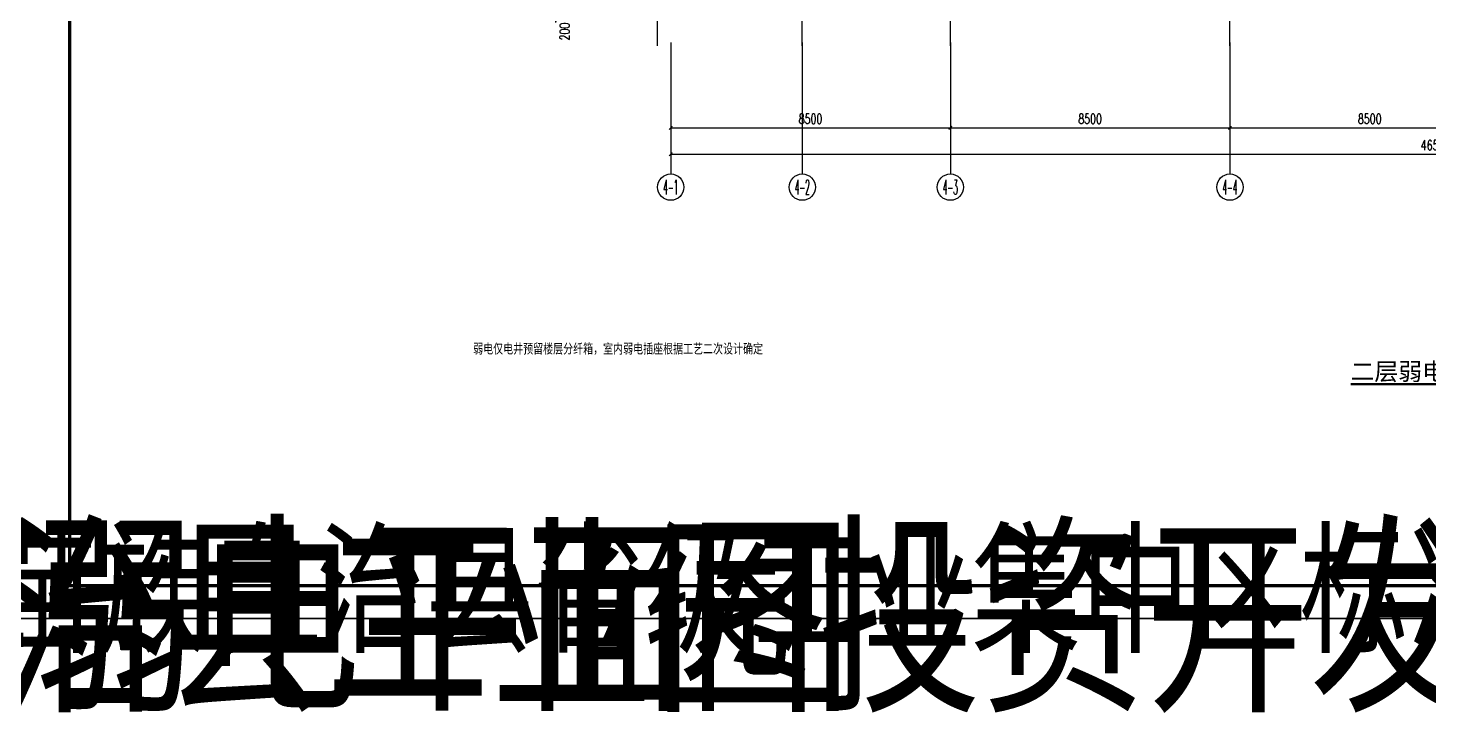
# Model space of a CAD drawing. Extents: x -124594 to 516503, y -3148 to 203159.
# Drawn here: x 82620 to 125208, y -3148 to 17676 of the extents above; entities that cross this region are included whole.
import ezdxf
from ezdxf.enums import TextEntityAlignment as Align

# ---------------------------------------------------------------- set-up
doc = ezdxf.new("R2018")
doc.units = 0
doc.header["$LTSCALE"] = 1000
doc.header["$MEASUREMENT"] = 0
doc.linetypes.add('DOTE', pattern=[2.42, 2, -0.2, 0.02, -0.2])
for name, color, linetype in [('AXIS', 3, 'Continuous'), ('AXIS_TEXT', 7, 'Continuous'), ('J-AXIS-轴线', 1, 'DOTE'), ('PUB_TITLE', 4, 'Continuous'), ('TEL_SYMB', 3, 'Continuous'), ('TEL_TEXT', 7, 'Continuous'), ('图签目录', 255, 'Continuous'), ('打印框线', 7, 'Continuous'), ('标准打印框线2025-06-19-05-44', 7, 'Continuous')]:
    doc.layers.add(name, color=color, linetype=linetype)
doc.layers.add('建筑底图', color=8, linetype='Continuous', lineweight=5)
doc.styles.add('_TCH_AXIS', font='COMPLEX', dxfattribs={"bigfont": 'GBCBIG'})
doc.styles.add('_TCH_DIM', font='SIMPLEX', dxfattribs={"bigfont": 'GBCBIG'})
doc.styles.add('_TCH_DIM_T3', font='SIMPLEX', dxfattribs={"width": 0.705882, "bigfont": 'GBCBIG'})
doc.styles.add('COMPLEX', font='COMPLEX')
doc.styles.get("Standard").update_dxf_attribs({"font": 'gbenor.shx', "bigfont": 'gbcbig.shx'})
doc.styles.add('宋体', font='宋体.ttf')
doc.dimstyles.new('_TCH_ARCH&&100', dxfattribs={"dimtxt": 297.5, "dimasz": 100, "dimexe": 250, "dimexo": 300, "dimgap": 126.25, "dimtad": 1, "dimdec": 0, "dimzin": 0, "dimdsep": 46, "dimtxsty": '_TCH_DIM_T3', "dimblk": 'ARCHTICK', "dimcen": 0.09, "dimclrt": 7, "dimazin": 2, "dimtfac": 1, "dimtdec": 0, "dimtix": 1, "dimtmove": 2, "dimatfit": 3, "dimfxl": 1, "dimtolj": 1, "dimtzin": 0, "dimarcsym": 0})

# ---------------------------------------------------------------- blocks, each defined once
blk = doc.blocks.new('_AXISO')
blk.add_circle((0, 0), 0.5)
at = {"layer": 'AXIS_TEXT', "style": 'COMPLEX', "width": 1.041667}
blk.add_attdef('A', text='', height=0.56, dxfattribs=at).set_placement((-0.25, -0.28), (0.25, -0.28), align=Align.FIT)
blk = doc.blocks.new('_ArchTick')
at = {"color": 0, "linetype": 'ByBlock', "const_width": 0.4}
blk.add_lwpolyline([(-0.5, -0.5), (0.5, 0.5)], dxfattribs=at)
blk = doc.blocks.new('*D153')
at = {"layer": 'AXIS', "color": 0, "lineweight": -2, "transparency": 16777216}
for p, q in [((102158, 93491), (102158, 90241)), ((148658, 93491), (148658, 90241)), ((102158, 90491), (148658, 90491))]:
    blk.add_line(p, q, dxfattribs=at)
at = {"layer": 'Defpoints', "color": 0, "transparency": 16777216}
for p in [(102158, 93791), (148658, 93791), (148658, 90491)]:
    blk.add_point(p, dxfattribs=at)
at = {"layer": 'AXIS', "color": 0, "lineweight": -2, "transparency": 16777216, "xscale": 100, "yscale": 100, "zscale": 100, "rotation": 180}
blk.add_blockref('_ArchTick', (102158, 90491), dxfattribs=at)
at = {"layer": 'AXIS', "color": 0, "lineweight": -2, "transparency": 16777216, "xscale": 100, "yscale": 100, "zscale": 100}
blk.add_blockref('_ArchTick', (148658, 90491), dxfattribs=at)
at = {"layer": 'AXIS', "color": 7, "transparency": 16777216, "insert": (125408, 90766), "char_height": 297.5, "attachment_point": 5, "style": '_TCH_DIM_T3'}
blk.add_mtext('\\A1;46500', dxfattribs=at)
blk = doc.blocks.new('*D157')
at = {"layer": 'AXIS', "color": 0, "lineweight": -2, "transparency": 16777216}
for p, q in [((119158, 93491), (119158, 91041)), ((127658, 93491), (127658, 91041)), ((119158, 91291), (127658, 91291))]:
    blk.add_line(p, q, dxfattribs=at)
at = {"layer": 'Defpoints', "color": 0, "transparency": 16777216}
for p in [(119158, 93791), (127658, 93791), (127658, 91291)]:
    blk.add_point(p, dxfattribs=at)
at = {"layer": 'AXIS', "color": 0, "lineweight": -2, "transparency": 16777216, "xscale": 100, "yscale": 100, "zscale": 100, "rotation": 180}
blk.add_blockref('_ArchTick', (119158, 91291), dxfattribs=at)
at = {"layer": 'AXIS', "color": 0, "lineweight": -2, "transparency": 16777216, "xscale": 100, "yscale": 100, "zscale": 100}
blk.add_blockref('_ArchTick', (127658, 91291), dxfattribs=at)
at = {"layer": 'AXIS', "color": 7, "transparency": 16777216, "insert": (123408, 91566), "char_height": 297.5, "attachment_point": 5, "style": '_TCH_DIM_T3'}
blk.add_mtext('\\A1;8500', dxfattribs=at)
blk = doc.blocks.new('*D158')
at = {"layer": 'AXIS', "color": 0, "lineweight": -2, "transparency": 16777216}
for p, q in [((110658, 93491), (110658, 91041)), ((119158, 93491), (119158, 91041)), ((110658, 91291), (119158, 91291))]:
    blk.add_line(p, q, dxfattribs=at)
at = {"layer": 'Defpoints', "color": 0, "transparency": 16777216}
for p in [(110658, 93791), (119158, 93791), (119158, 91291)]:
    blk.add_point(p, dxfattribs=at)
at = {"layer": 'AXIS', "color": 0, "lineweight": -2, "transparency": 16777216, "xscale": 100, "yscale": 100, "zscale": 100, "rotation": 180}
blk.add_blockref('_ArchTick', (110658, 91291), dxfattribs=at)
at = {"layer": 'AXIS', "color": 0, "lineweight": -2, "transparency": 16777216, "xscale": 100, "yscale": 100, "zscale": 100}
blk.add_blockref('_ArchTick', (119158, 91291), dxfattribs=at)
at = {"layer": 'AXIS', "color": 7, "transparency": 16777216, "insert": (114908, 91566), "char_height": 297.5, "attachment_point": 5, "style": '_TCH_DIM_T3'}
blk.add_mtext('\\A1;8500', dxfattribs=at)
blk = doc.blocks.new('*D159')
at = {"layer": 'AXIS', "color": 0, "lineweight": -2, "transparency": 16777216}
for p, q in [((102158, 93491), (102158, 91041)), ((110658, 93491), (110658, 91041)), ((102158, 91291), (110658, 91291))]:
    blk.add_line(p, q, dxfattribs=at)
at = {"layer": 'Defpoints', "color": 0, "transparency": 16777216}
for p in [(102158, 93791), (110658, 93791), (110658, 91291)]:
    blk.add_point(p, dxfattribs=at)
at = {"layer": 'AXIS', "color": 0, "lineweight": -2, "transparency": 16777216, "xscale": 100, "yscale": 100, "zscale": 100, "rotation": 180}
blk.add_blockref('_ArchTick', (102158, 91291), dxfattribs=at)
at = {"layer": 'AXIS', "color": 0, "lineweight": -2, "transparency": 16777216, "xscale": 100, "yscale": 100, "zscale": 100}
blk.add_blockref('_ArchTick', (110658, 91291), dxfattribs=at)
at = {"layer": 'AXIS', "color": 7, "transparency": 16777216, "insert": (106408, 91566), "char_height": 297.5, "attachment_point": 5, "style": '_TCH_DIM_T3'}
blk.add_mtext('\\A1;8500', dxfattribs=at)
blk = doc.blocks.new('*D177')
at = {"layer": 'AXIS', "color": 0, "lineweight": -2, "transparency": 16777216}
for p, q in [((100858, 94791), (98408, 94791)), ((100858, 94591), (98408, 94591)), ((98658, 94791), (98658, 94891)), ((98658, 94591), (98658, 94791)), ((98658, 94591), (98658, 94491))]:
    blk.add_line(p, q, dxfattribs=at)
at = {"layer": 'Defpoints', "color": 0, "transparency": 16777216}
for p in [(98658, 94791), (101158, 94791), (101158, 94591)]:
    blk.add_point(p, dxfattribs=at)
at = {"layer": 'AXIS', "color": 0, "lineweight": -2, "transparency": 16777216, "xscale": 100, "yscale": 100, "zscale": 100}
for p, rotation in [((98658, 94791), 270), ((98658, 94591), 90)]:
    blk.add_blockref('_ArchTick', p, dxfattribs=dict(at, rotation=rotation))
at = {"layer": 'AXIS', "color": 7, "transparency": 16777216, "insert": (98933, 94221), "char_height": 297.5, "attachment_point": 5, "rotation": 90, "style": '_TCH_DIM_T3'}
blk.add_mtext('\\A1;200', dxfattribs=at)
blk = doc.blocks.new('ztwj06_202506190545')
at = {"layer": '图签目录', "lineweight": 30, "width": 0.8, "flags": 104}
for tag, p in [('建设单位', (59500, 2466)), ('工程名称', (67500, 2492)), ('图纸名称', (75500, 2500))]:
    blk.add_attdef(tag, text='', height=300, dxfattribs=at).set_placement(p, align=Align.MIDDLE_CENTER)
at = {"layer": '图签目录', "style": '宋体', "width": 0.8}
for tag, p in [('图纸编号', (81808, 2513)), ('图纸时间', (73625, 1528)), ('设计号', (77500, 1500))]:
    blk.add_attdef(tag, text='', height=300, dxfattribs=at).set_placement(p, align=Align.MIDDLE)
for tag, p in [('65', (79497, 1364)), ('3', (81797, 1347))]:
    blk.add_attdef(tag, text='', height=300, dxfattribs=at).set_placement(p, align=Align.CENTER)
blk = doc.blocks.new('HGSDEWS')
at = {"layer": 'AXIS', "color": 8}
for p, q in [((102158.3, 93890.8), (102158.3, 89890.8)), ((106158.3, 93890.8), (106158.3, 89890.8)), ((110658.3, 93890.8), (110658.3, 89890.8)), ((119158.3, 93890.8), (119158.3, 89890.8))]:
    blk.add_line(p, q, dxfattribs=at)
at = {"layer": 'J-AXIS-轴线', "color": 8}
for p, q in [((106158.3, 93790.8), (106158.3, 119790.8)), ((110658.3, 93790.8), (110658.3, 119790.8)), ((119158.3, 93790.8), (119158.3, 119790.8)), ((101758.3, 93790.8), (101758.3, 107890.8))]:
    blk.add_line(p, q, dxfattribs=at)
at = {"layer": 'AXIS', "color": 8}
ref = blk.add_blockref('_AXISO', (102158.3, 89490.8), dxfattribs=dict(at, xscale=800, yscale=800, zscale=800))
ref.add_attrib('A', '4-1', dxfattribs={"layer": 'AXIS_TEXT', "color": 8, "height": 452.55, "style": '_TCH_AXIS', "width": 0.375}).set_placement((101932.1, 89264.5), (102384.6, 89264.5), align=Align.FIT)
ref = blk.add_blockref('_AXISO', (106158.3, 89490.8), dxfattribs=dict(at, xscale=800, yscale=800, zscale=800))
ref.add_attrib('A', '4-2', dxfattribs={"layer": 'AXIS_TEXT', "color": 8, "height": 452.55, "style": '_TCH_AXIS', "width": 0.344262}).set_placement((105932.1, 89264.5), (106384.6, 89264.5), align=Align.FIT)
ref = blk.add_blockref('_AXISO', (110658.3, 89490.8), dxfattribs=dict(at, xscale=800, yscale=800, zscale=800))
ref.add_attrib('A', '4-3', dxfattribs={"layer": 'AXIS_TEXT', "color": 8, "height": 452.55, "style": '_TCH_AXIS', "width": 0.344262}).set_placement((110432.1, 89264.5), (110884.6, 89264.5), align=Align.FIT)
ref = blk.add_blockref('_AXISO', (119158.3, 89490.8), dxfattribs=dict(at, xscale=800, yscale=800, zscale=800))
ref.add_attrib('A', '4-4', dxfattribs={"layer": 'AXIS_TEXT', "color": 8, "height": 452.55, "style": '_TCH_AXIS', "width": 0.333333}).set_placement((118932.1, 89264.5), (119384.6, 89264.5), align=Align.FIT)
dim = blk.add_linear_dim(base=(98658.3, 94790.8), p1=(101158.3, 94590.8), p2=(101158.3, 94790.8), angle=90, dimstyle='_TCH_ARCH&&100', dxfattribs=at)
dim.commit()
dim.dimension.update_dxf_attribs({"geometry": '*D177', "text_midpoint": (98933.3, 94220.8), "dimtype": 161})
for p1, p2, distance, picture, middle in [((102158.3, 93790.8), (148658.3, 93790.8), -3300, '*D153', (125408.3, 90765.8)), ((102158.3, 93790.8), (110658.3, 93790.8), -2500, '*D159', (106408.3, 91565.8)), ((110658.3, 93790.8), (119158.3, 93790.8), -2500, '*D158', (114908.3, 91565.8)), ((119158.3, 93790.8), (127658.3, 93790.8), -2500, '*D157', (123408.3, 91565.8))]:
    dim = blk.add_aligned_dim(p1=p1, p2=p2, distance=distance, dimstyle='_TCH_ARCH&&100', dxfattribs=at)
    dim.commit()
    dim.dimension.update_dxf_attribs({"geometry": picture, "text_midpoint": middle})

msp = doc.modelspace()

# ---------------------------------------------------------------- linework, layer by layer
at = {"layer": 'PUB_TITLE'}
msp.add_lwpolyline([(81390, -273), (165490, -273), (165490, 59127), (81390, 59127)], close=True, dxfattribs=at)
at = {"layer": 'PUB_TITLE', "const_width": 100}
msp.add_lwpolyline([(83890, 727), (164490, 727), (164490, 58127), (83890, 58127)], close=True, dxfattribs=at)
at = {"layer": 'TEL_SYMB', "const_width": 70}
msp.add_lwpolyline([(122823, 6846), (128149, 6846)], dxfattribs=at)
at = {"layer": '打印框线'}
msp.add_lwpolyline([(81390, -273), (81390, 59127), (165490, 59127), (165490, -273)], close=True, dxfattribs=at)
at = {"layer": '标准打印框线2025-06-19-05-44', "const_width": 20}
msp.add_lwpolyline([(81390, -273), (165490, -273), (165490, 59127), (81390, 59127)], close=True, dxfattribs=at)

# ---------------------------------------------------------------- block references
at = {"layer": '建筑底图'}
msp.add_blockref('HGSDEWS', (0, -76652), dxfattribs=at)
at = {"layer": '打印框线'}
ref = msp.add_blockref('ztwj06_202506190545', (-2710, -273), dxfattribs=at)
lines = msp.add_mtext('\\W0.8000;麻阳苗族自治县工业园投资开发有限公司', dxfattribs={"layer": '图签目录', "insert": (56790, 2193), "char_height": 4792.03, "attachment_point": 1})
ref.add_attrib('建设单位', '', (56790, 2193), dxfattribs={"flags": 104}).embed_mtext(lines)
lines = msp.add_mtext('\\W0.8000;怀化市麻阳苗族自治县省级工业集中区标准化厂房及配套基础设施建设项目', dxfattribs={"layer": '图签目录', "insert": (64790, 2219), "char_height": 3194.69, "attachment_point": 1})
ref.add_attrib('工程名称', '', (64790, 2219), dxfattribs={"flags": 104}).embed_mtext(lines)
lines = msp.add_mtext('\\W0.8000;一层弱电平面图', dxfattribs={"layer": '图签目录', "insert": (72790, 2227), "char_height": 4792.03, "attachment_point": 1})
ref.add_attrib('图纸名称', '', (72790, 2227), dxfattribs={"flags": 104}).embed_mtext(lines)

# ---------------------------------------------------------------- texts
at = {"layer": 'TEL_SYMB', "color": 7, "style": '宋体'}
msp.add_text('二层弱电平面图', height=531.6, dxfattribs=at).set_placement((122823, 6969))
at = {"layer": 'TEL_TEXT', "style": '_TCH_DIM'}
msp.add_text('弱电仅电井预留楼层分纤箱，室内弱电插座根据工艺二次设计确定', height=337.59, dxfattribs=at).set_placement((96152, 7748))

doc.saveas('drawing.dxf')
